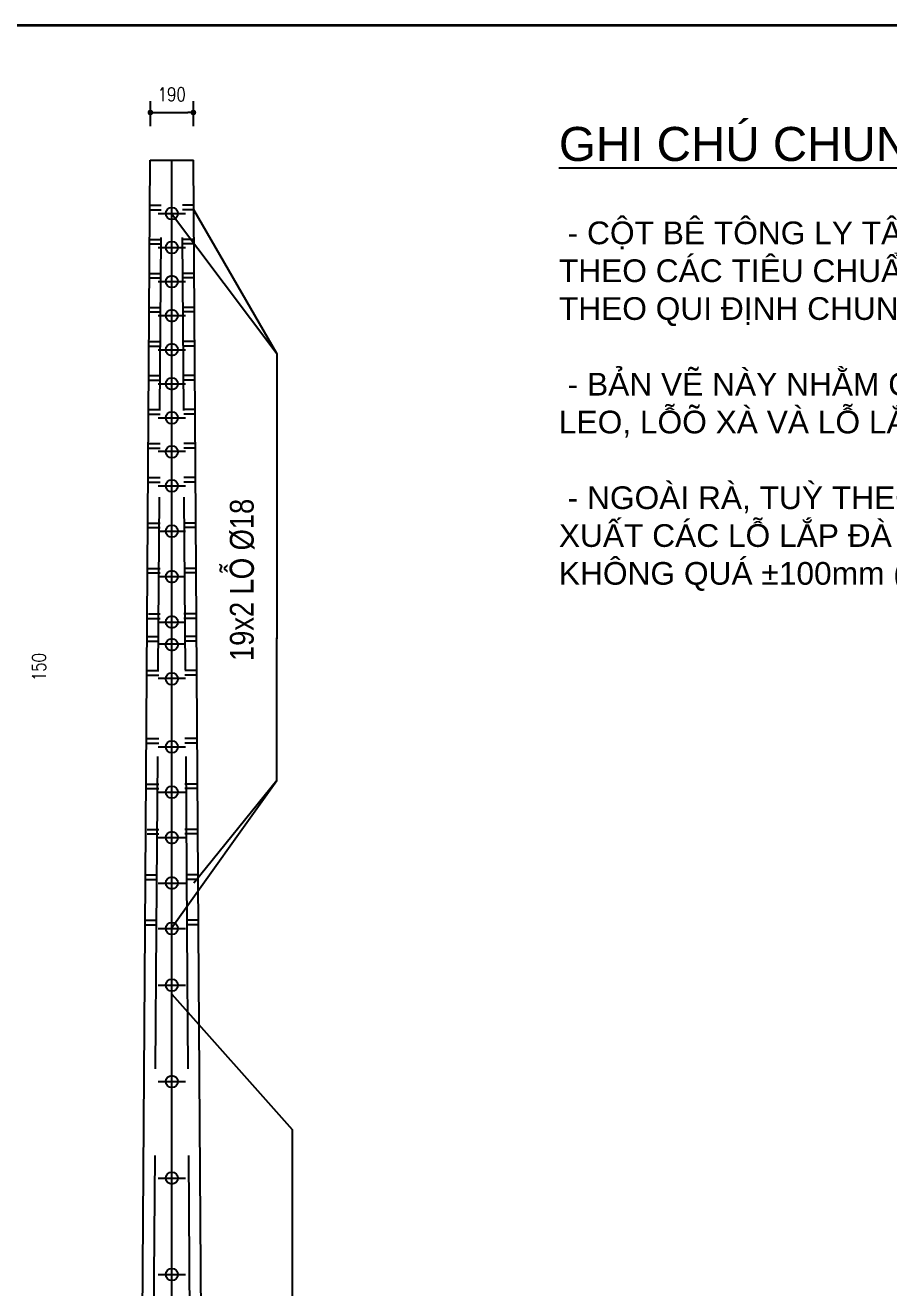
# Model space of a CAD drawing. Header units: millimetres. Extents: x 330554 to 656471, y 11007 to 130943.
# Drawn here: x 513422 to 516710, y 53211 to 58017 of the extents above; entities that cross this region are included whole.
import ezdxf

# ---------------------------------------------------------------- set-up
doc = ezdxf.new("R2010")
doc.units = ezdxf.units.MM
doc.header["$LTSCALE"] = 6
doc.linetypes.add('DASHDOT', pattern=[25.4, 12.7, -6.35, 0, -6.35])
doc.linetypes.add('DASHED', pattern=[19.05, 12.7, -6.35])
for name, color, linetype in [('1', 7, 'Continuous'), ('2', 3, 'Continuous'), ('CEN', 4, 'DASHDOT'), ('LAYER10A', 4, 'Continuous'), ('LAYER24', 3, 'Continuous')]:
    doc.layers.add(name, color=color, linetype=linetype)
doc.layers.add('netlonkhungten', color=32, linetype='Continuous', lineweight=35)
doc.styles.add('ROMANS', font='romans.shx', dxfattribs={"width": 0.8, "bigfont": 'vns.shx'})
doc.styles.get("Standard").update_dxf_attribs({"font": 'VHELVCN.TTF', "height": 120})
doc.styles.add('STYLE3', font='VHELVCN.TTF', dxfattribs={"height": 2})
doc.styles.add('VN', font='VHELVEN.TTF')
doc.dimstyles.get("Standard").update_dxf_attribs({"dimtxt": 0.18, "dimasz": 0.18, "dimexe": 0.18, "dimexo": 0.0625, "dimgap": 0.09, "dimtad": 0, "dimtih": 1, "dimtoh": 1, "dimdec": 4, "dimzin": 0, "dimdsep": 46, "dimtxsty": 'Standard', "dimcen": 0.09, "dimadec": 0, "dimazin": 0, "dimtfac": 1, "dimtdec": 4, "dimtofl": 0, "dimtmove": 0, "dimatfit": 3, "dimfxl": 1, "dimtolj": 1, "dimtzin": 0, "dimarcsym": 0})

# ---------------------------------------------------------------- blocks, each defined once
blk = doc.blocks.new('_Dot')
at = {"layer": 'LAYER24', "color": 0, "lineweight": -2}
blk.add_line((-0.5, 0), (-1, 0), dxfattribs=at)
at = {"layer": 'LAYER24', "color": 0, "const_width": 0.5}
blk.add_lwpolyline([(-0.25, 0, 1), (0.25, 0, 1)], format="xyb", close=True, dxfattribs=at)
blk = doc.blocks.new('*D165')
at = {"color": 6, "lineweight": -2, "transparency": 16777216}
for p, q in [((78.81, 252.98), (78.81, 255.19)), ((82.6, 252.98), (82.6, 255.19)), ((79.31, 254.19), (82.1, 254.19))]:
    blk.add_line(p, q, dxfattribs=at)
at = {"layer": 'Defpoints', "color": 0, "transparency": 16777216}
for p in [(82.6, 254.19), (78.81, 249.98), (82.6, 249.98)]:
    blk.add_point(p, dxfattribs=at)
at = {"color": 6, "lineweight": -2, "transparency": 16777216, "xscale": 0.5, "yscale": 0.5, "zscale": 0.5, "rotation": 180}
blk.add_blockref('_Dot', (78.81, 254.19), dxfattribs=at)
at = {"color": 6, "lineweight": -2, "transparency": 16777216, "xscale": 0.5, "yscale": 0.5, "zscale": 0.5}
blk.add_blockref('_Dot', (82.6, 254.19), dxfattribs=at)
at = {"color": 4, "transparency": 16777216, "insert": (80.7, 255.79), "char_height": 1.2, "attachment_point": 5, "style": 'ROMANS'}
blk.add_mtext('\\A1;190', dxfattribs=at)
blk = doc.blocks.new('A$C2CD672AE')
for p, q in [((78.3533901, 182.2134458), (78.8051572, 249.9785178)), ((78.8051572, 249.9785178), (82.6040229, 249.9785178)), ((83.0557901, 182.2134458), (82.6040229, 249.9785178)), ((80.7045901, 245.2924343), (80.7045901, 247.0360275)), ((80.7045901, 241.4998595), (80.7045901, 243.2434527)), ((80.7045901, 238.4998595), (80.7045901, 240.2434527)), ((80.7045901, 235.4998595), (80.7045901, 237.2434527)), ((80.7045901, 232.4998595), (80.7045901, 234.2434527)), ((80.7045901, 229.496111), (80.7045901, 231.2397042)), ((80.7045901, 226.4998595), (80.7045901, 228.2434527)), ((80.7045901, 223.563017), (80.7045901, 225.3066102)), ((80.7045901, 220.4998595), (80.7045901, 222.2434527)), ((80.7045901, 216.4998595), (80.7045901, 218.2434527)), ((80.7045901, 212.4989134), (80.7045901, 214.2425066)), ((80.7045901, 208.4998595), (80.7045901, 210.2434527)), ((80.7045901, 206.563017), (80.7045901, 208.3066102)), ((80.7045901, 203.563017), (80.7045901, 205.3066102)), ((80.7045901, 197.4998595), (80.7045901, 199.2434527)), ((80.7045901, 193.4998595), (80.7045901, 195.2434527)), ((80.7045901, 189.4998595), (80.7045901, 191.2434527)), ((80.7045901, 185.4998595), (80.7045901, 187.2434527)), ((80.6939675, 181.4937961), (80.6939675, 183.2373893)), ((80.6939675, 176.4987961), (80.6939675, 178.2423893)), ((80.6939675, 167.9987961), (80.6939675, 169.7423893)), ((80.6939675, 159.4987961), (80.6939675, 161.2423893)), ((80.6939675, 150.9987961), (80.6939675, 152.7423893))]:
    blk.add_line(p, q)
at = {"color": 6, "linetype": 'DASHED', "ltscale": 0.2}
for p, q in [((79.3533679, 182.2067793), (79.8051795, 249.9785178)), ((82.0558123, 182.2067793), (81.6040007, 249.9785178)), ((78.2045679, 9.8867793), (79.3533679, 182.2067793)), ((83.2046123, 9.8867793), (82.0558123, 182.2067793))]:
    blk.add_line(p, q, dxfattribs=at)
at = {"color": 6, "linetype": 'DASHED', "ltscale": 0.05}
for p, q in [((78.7487285, 246.0122795), (79.7775044, 246.0122795)), ((82.6604517, 246.0122795), (81.6316758, 246.0122795)), ((78.7460618, 245.6122795), (79.7775044, 245.6122795)), ((82.6631183, 245.6122795), (81.6316758, 245.6122795)), ((78.7460618, 242.6122795), (79.7775044, 242.6122795)), ((78.7487285, 243.0122795), (79.7775044, 243.0122795)), ((82.6604517, 243.0122795), (81.6316758, 243.0122795)), ((82.6631183, 242.6122795), (81.6316758, 242.6122795)), ((78.7460618, 239.6122795), (79.7775044, 239.6122795)), ((78.7487285, 240.0122795), (79.7775044, 240.0122795)), ((82.6604517, 240.0122795), (81.6316758, 240.0122795)), ((82.6631183, 239.6122795), (81.6316758, 239.6122795)), ((78.7487285, 237.0122795), (79.7775044, 237.0122795)), ((82.6604517, 237.0122795), (81.6316758, 237.0122795)), ((78.7460618, 236.6122795), (79.7775044, 236.6122795)), ((82.6631183, 236.6122795), (81.6316758, 236.6122795)), ((78.7487285, 234.0122795), (79.7775044, 234.0122795)), ((82.6604517, 234.0122795), (81.6316758, 234.0122795)), ((78.7460618, 233.6122795), (79.7775044, 233.6122795)), ((82.6631183, 233.6122795), (81.6316758, 233.6122795)), ((78.6298991, 230.6122795), (79.6613417, 230.6122795)), ((78.6325658, 231.0122795), (79.6613417, 231.0122795)), ((82.7766144, 231.0122795), (81.7478385, 231.0122795)), ((82.7792811, 230.6122795), (81.7478385, 230.6122795)), ((78.6298991, 227.6122795), (79.6613417, 227.6122795)), ((78.6325658, 228.0122795), (79.6613417, 228.0122795)), ((82.7766144, 228.0122795), (81.7478385, 228.0122795)), ((82.7792811, 227.6122795), (81.7478385, 227.6122795)), ((78.6325658, 225.0122795), (79.6613417, 225.0122795)), ((82.7766144, 225.0122795), (81.7478385, 225.0122795)), ((78.6298991, 224.6122795), (79.6613417, 224.6122795)), ((82.7792811, 224.6122795), (81.7478385, 224.6122795)), ((78.6298991, 221.6122795), (79.6613417, 221.6122795)), ((78.6325658, 222.0122795), (79.6613417, 222.0122795)), ((82.7766144, 222.0122795), (81.7478385, 222.0122795)), ((82.7792811, 221.6122795), (81.7478385, 221.6122795)), ((78.6298991, 217.6122795), (79.6613417, 217.6122795)), ((78.6325658, 218.0122795), (79.6613417, 218.0122795)), ((82.7766144, 218.0122795), (81.7478385, 218.0122795)), ((82.7792811, 217.6122795), (81.7478385, 217.6122795)), ((78.6325658, 214.0122795), (79.6613417, 214.0122795)), ((82.7766144, 214.0122795), (81.7478385, 214.0122795)), ((78.6298991, 213.6122795), (79.6613417, 213.6122795)), ((82.7792811, 213.6122795), (81.7478385, 213.6122795)), ((78.6298991, 209.6122795), (79.6613417, 209.6122795)), ((78.6325658, 210.0122795), (79.6613417, 210.0122795)), ((82.7766144, 210.0122795), (81.7478385, 210.0122795)), ((82.7792811, 209.6122795), (81.7478385, 209.6122795)), ((78.5394307, 207.6122795), (79.5708733, 207.6122795)), ((78.5420974, 208.0122795), (79.5708733, 208.0122795)), ((82.8670828, 208.0122795), (81.8383069, 208.0122795)), ((82.8697494, 207.6122795), (81.8383069, 207.6122795)), ((78.5420974, 205.0122795), (79.5708733, 205.0122795)), ((82.8670828, 205.0122795), (81.8383069, 205.0122795)), ((78.5394307, 204.6122795), (79.5708733, 204.6122795)), ((82.8697494, 204.6122795), (81.8383069, 204.6122795)), ((78.5394307, 198.6122795), (79.5708733, 198.6122795)), ((78.5420974, 199.0122795), (79.5708733, 199.0122795)), ((82.8670828, 199.0122795), (81.8383069, 199.0122795)), ((82.8697494, 198.6122795), (81.8383069, 198.6122795)), ((78.5420974, 195.0122795), (79.5708733, 195.0122795)), ((82.8670828, 195.0122795), (81.8383069, 195.0122795)), ((78.5394307, 194.6122795), (79.5708733, 194.6122795)), ((82.8697494, 194.6122795), (81.8383069, 194.6122795)), ((78.5394307, 190.6122795), (79.5708733, 190.6122795)), ((78.5420974, 191.0122795), (79.5708733, 191.0122795)), ((82.8670828, 191.0122795), (81.8383069, 191.0122795)), ((82.8697494, 190.6122795), (81.8383069, 190.6122795)), ((78.3806102, 187.0112029), (79.4093861, 187.0112029)), ((83.0285699, 187.0112029), (81.999794, 187.0112029)), ((78.3779436, 186.6112029), (79.4093861, 186.6112029)), ((83.0312366, 186.6112029), (81.999794, 186.6112029)), ((78.2981817, 182.6122795), (79.3296243, 182.6122795)), ((78.3008484, 183.0122795), (79.3296243, 183.0122795)), ((83.1083318, 183.0122795), (82.0795559, 183.0122795)), ((83.1109984, 182.6122795), (82.0795559, 182.6122795))]:
    blk.add_line(p, q, dxfattribs=at)
at = {"color": 6}
for p, q in [((80.6622751, 245.2830018), (89.965754, 232.9656005)), ((89.965754, 232.9656005), (82.6331312, 245.6122795)), ((89.965754, 232.9656005), (89.965754, 207.8145978)), ((89.965754, 195.3101451), (89.965754, 207.8856464)), ((80.6516525, 182.2838636), (89.965754, 195.3101451)), ((89.965754, 195.3101451), (82.6331312, 186.2899271)), ((80.6939675, 176.4987961), (91.3184076, 164.5788921)), ((91.3184076, 164.5788921), (91.3184076, 83.8660677))]:
    blk.add_line(p, q, dxfattribs=at)
at = {"layer": '1'}
for p, q in [((79.5119317, 245.2830018), (81.9184936, 245.2830018)), ((79.5119317, 242.2899271), (81.9184936, 242.2899271)), ((79.5119317, 239.2899271), (81.9184936, 239.2899271)), ((79.5119317, 236.2899271), (81.9184936, 236.2899271)), ((79.5119317, 233.2899271), (81.9184936, 233.2899271)), ((79.5119317, 230.2861785), (81.9184936, 230.2861785)), ((79.5119317, 227.2899271), (81.9184936, 227.2899271)), ((79.5119317, 224.3530845), (81.9184936, 224.3530845)), ((79.5119317, 221.2899271), (81.9184936, 221.2899271)), ((79.5119317, 217.2899271), (81.9184936, 217.2899271)), ((79.5119317, 213.2889809), (81.9184936, 213.2889809)), ((79.5119317, 209.2899271), (81.9184936, 209.2899271)), ((79.5119317, 207.3530845), (81.9184936, 207.3530845)), ((79.5119317, 204.3530845), (81.9184936, 204.3530845)), ((79.5119317, 198.2899271), (81.9184936, 198.2899271)), ((79.5119317, 194.2899271), (81.9184936, 194.2899271)), ((79.5119317, 190.2899271), (81.9184936, 190.2899271)), ((79.5119317, 186.2899271), (81.9184936, 186.2899271)), ((77.2045901, 9.8934458), (78.3533901, 182.2134458)), ((79.5013091, 182.2838636), (81.907871, 182.2838636)), ((84.2045901, 9.8934458), (83.0557901, 182.2134458)), ((79.5013091, 177.2888636), (81.907871, 177.2888636)), ((79.5013091, 168.7888636), (81.907871, 168.7888636)), ((79.5013091, 160.2888636), (81.907871, 160.2888636)), ((79.5013091, 151.7888636), (81.907871, 151.7888636))]:
    blk.add_line(p, q, dxfattribs=at)
at = {"layer": '2'}
for centre in [(80.7045901, 245.2899271), (80.7045901, 242.2899271), (80.7045901, 239.2899271), (80.7045901, 236.2899271), (80.7045901, 233.2899271), (80.7045901, 230.2899271), (80.7045901, 227.2899271), (80.7045901, 224.2899271), (80.7045901, 221.2899271), (80.7045901, 217.2899271), (80.7045901, 213.2899271), (80.7045901, 209.2899271), (80.7045901, 207.2899271), (80.7045901, 204.2899271), (80.7045901, 198.2899271), (80.7045901, 194.2899271), (80.7045901, 190.2899271), (80.7045901, 186.2899271), (80.7045901, 182.2838636), (80.7045901, 177.2888636), (80.7045901, 168.7888636), (80.7045901, 160.2888636), (80.7045901, 151.7888636)]:
    blk.add_circle(centre, 0.5333333, dxfattribs=at)
at = {"layer": 'CEN', "ltscale": 7.5}
blk.add_line((80.7045901, 9.8934458), (80.7045901, 249.9785178), dxfattribs=at)
at = {"layer": 'Defpoints', "color": 0, "linetype": 'ByBlock'}
for p in [(80.6622751, 245.2830018), (80.7045901, 245.2830018), (80.7152127, 245.2830018), (80.6622751, 242.2899271), (80.7152127, 242.2899271), (80.9090149, 242.3530845), (80.6622751, 239.2899271), (80.7045901, 239.3530845), (80.7152127, 239.2899271), (80.6622751, 236.2899271), (80.7045901, 236.3530845), (80.7152127, 236.2899271), (80.6622751, 233.2899271), (80.7045901, 233.3530845), (80.7152127, 233.2899271), (80.7045901, 230.3530845), (80.7045901, 230.349336), (80.6622751, 230.2861785), (80.7152127, 230.2861785), (80.6622751, 227.2899271), (80.7045901, 227.3530845), (80.7152127, 227.2899271), (80.6622751, 224.3530845), (80.7045901, 224.3530845), (80.7152127, 224.3530845), (80.6622751, 221.2899271), (80.7045901, 221.3530845), (80.7152127, 221.2899271), (80.6622751, 217.2899271), (80.7045901, 217.3530845), (80.7152127, 217.2899271), (80.6622751, 213.2889809), (80.7045901, 213.3530845), (80.7152127, 213.2889809), (77.9330167, 210.8084458), (83.4761635, 210.8084458), (80.6622751, 209.2899271), (80.7045901, 209.3530845), (80.7152127, 209.2899271), (77.9330167, 208.8084458), (77.9330167, 208.8084458), (83.4761635, 208.8084458), (83.4761635, 208.8084458), (80.6622751, 207.3530845), (80.7045901, 207.3530845), (80.7152127, 207.3530845), (77.9330167, 205.8084458), (80.6622751, 204.3530845), (80.7045901, 204.3530845), (80.7152127, 204.3530845), (80.6622751, 198.2899271), (80.7045901, 198.3530845), (80.7152127, 198.2899271), (80.7575276, 198.3530845), (80.6622751, 194.2899271), (80.7045901, 194.3530845), (80.7152127, 194.2899271), (80.6622751, 190.2899271), (80.7045901, 190.3530845), (80.7152127, 190.2899271), (80.6622751, 186.2899271), (80.7045901, 186.3530845), (80.7152127, 186.2899271), (86.0845334, 182.8120862), (75.3246468, 182.0170862), (80.6516525, 182.2838636), (80.7045901, 182.2838636), (80.6516525, 177.2888636), (80.7045901, 177.2888636), (80.6516525, 168.7888636), (80.7045901, 168.7888636), (80.6516525, 160.2888636), (80.7045901, 160.2888636), (80.6516525, 151.7888636), (80.7045901, 151.7888636)]:
    blk.add_point(p, dxfattribs=at)
at = {"color": 4, "insert": (69.0040507, 205.3172795), "char_height": 1.2, "attachment_point": 5, "rotation": 90, "style": 'ROMANS'}
blk.add_mtext('\\A1;150', dxfattribs=at)
at = {"layer": 'LAYER10A', "style": 'STYLE3'}
blk.add_text('19x2 LOÃ Þ18', height=2.1, rotation=90, dxfattribs=at).set_placement((87.9173123, 205.8507895))
dim = blk.add_linear_dim(base=(82.6040229, 254.1941767), p1=(78.8051572, 249.9785178), p2=(82.6040229, 249.9785178), dimstyle='Standard', override={"dimtxt": 1.2, "dimgap": 1, "dimtad": 1, "dimlfac": 50})
dim.commit()
dim.dimension.update_dxf_attribs({"geometry": '*D165', "text_midpoint": (80.7045901, 254.1941767), "dimtype": 128})

msp = doc.modelspace()

# ---------------------------------------------------------------- linework, layer by layer
at = {"layer": 'netlonkhungten'}
msp.add_lwpolyline([(510215.968, 58017.029), (527736.619, 58017.029), (527736.619, 45325.24), (510215.968, 45325.24)], close=True, dxfattribs=at)

# ---------------------------------------------------------------- block references
at = {"xscale": 43.20000000001164, "yscale": 43.19999999999709, "zscale": 43.2}
msp.add_blockref('A$C2CD672AE', (510493.765, 46703.795), dxfattribs=at)

# ---------------------------------------------------------------- texts
at = {"insert": (515453.846, 56745.497), "char_height": 86.4, "width": 3029.03936, "attachment_point": 4, "style": 'VN'}
msp.add_mtext('{\\H1.5x;\\LGHI CHUÙ CHUNG\\P}\\P - COÄT BEÂ TOÂNG LY TAÂM ÑÖÔÏC SAÛN XUAÁT TUAÂN THEO CAÙC TIEÂU CHUAÅN, QUI ÑÒNH HIEÄN HAØNH,VAØ THEO QUI ÑÒNH CHUNG KEØM THEO.\\P\\P - BAÛN VEÕ NAØY NHAÈM CHUAÅN HOAÙ VÒ TRÍ CAÙC LOÃ LEO, LOÃÕ XAØ VAØ LOÃ LAÉP ÑAØ CAÛN. \\P\\P - NGOAØI RAØ, TUYØ THEO KHUOÂN MAÃU CUÛA NHAØ SAÛN XUAÁT CAÙC LOÃ LAÉP ÑAØ CAÛN COÙ THEÅ SAI LEÄCH KHOÂNG QUAÙ %%P100mm (CHO TÖØNG LOÃ).', dxfattribs=at)

doc.saveas('drawing.dxf')
